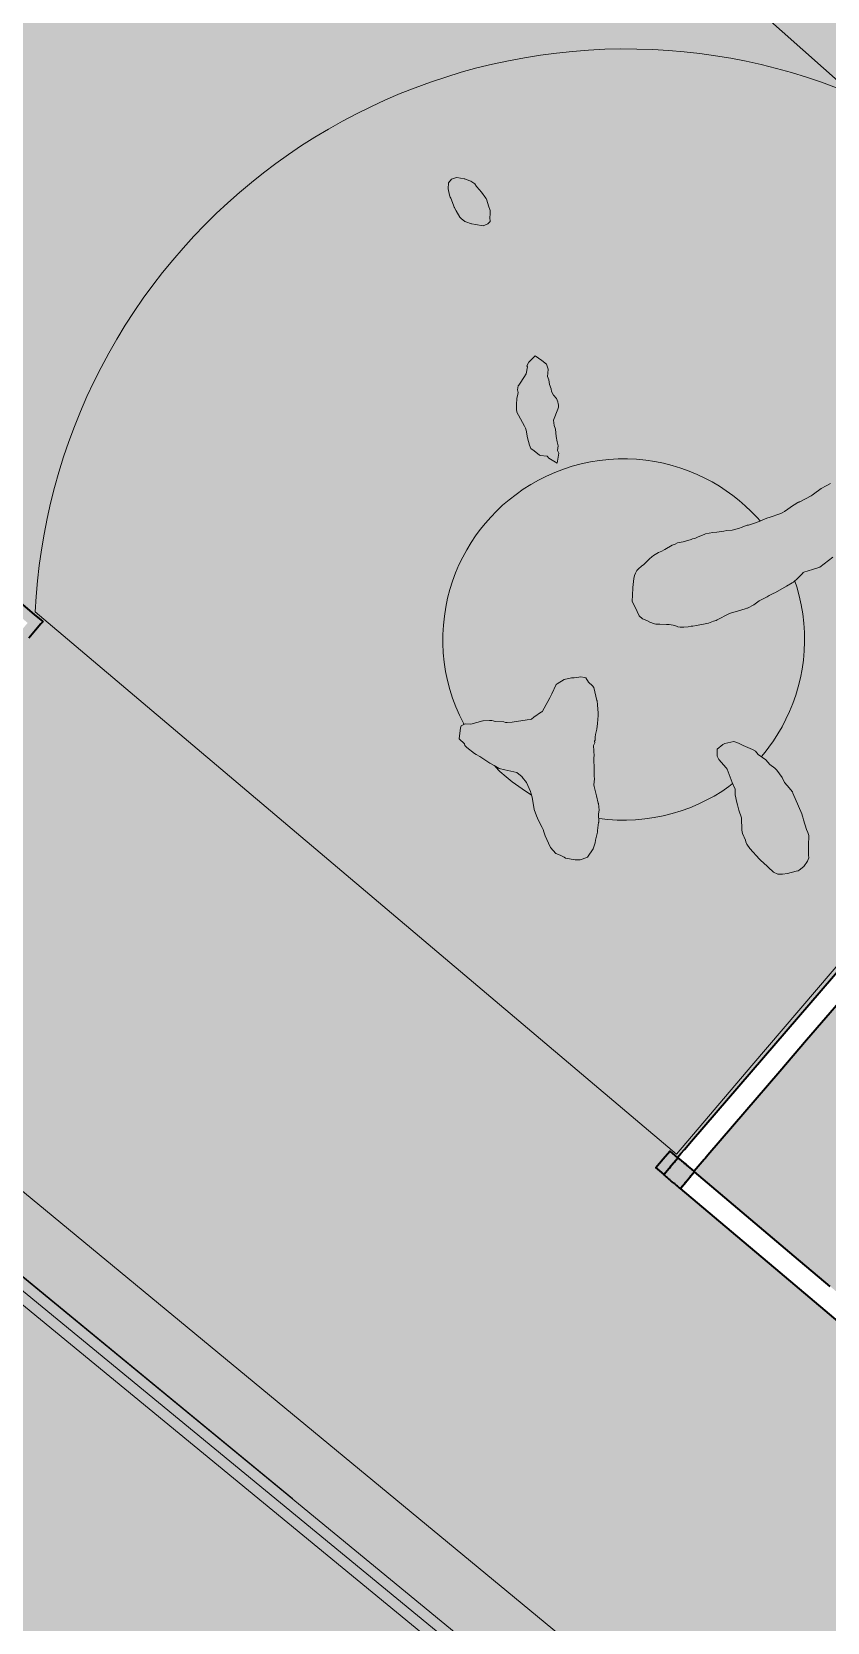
# Model space of a CAD drawing. Header units: millimetres. Extents: x -100577 to 287200, y -212120 to 238461.
# Drawn here: x 44879 to 49317, y 37308 to 46189 of the extents above; entities that cross this region are included whole.
import ezdxf

# ---------------------------------------------------------------- set-up
doc = ezdxf.new("R2010")
doc.units = ezdxf.units.MM
for name, color, linetype, lineweight in [('01_切断（構造・壁）', 7, 'Continuous', 35), ('02_切断（家具）', 8, 'Continuous', 18), ('03_切断（ガラス）', 5, 'Continuous', 13), ('06_部屋の色', 8, 'Continuous', 0), ('10_見えがかり', 7, 'Continuous', 13), ('11_見えがかり（家具）', 8, 'Continuous', 9), ('50_寸法', 3, 'Continuous', 9)]:
    doc.layers.add(name, color=color, linetype=linetype, lineweight=lineweight)

msp = doc.modelspace()

# ---------------------------------------------------------------- hatches: boundary and pattern name
at = {"layer": '01_切断（構造・壁）'}
msp.add_hatch(color=7, dxfattribs=at).paths.add_polyline_path([(48503.6, 39736.7), (48500.1, 39732.5), (48496.9, 39728.8), (48492.9, 39732.2), (48489.3, 39735.3), (48485.3, 39738.7), (48481.7, 39741.7), (48477.6, 39745.1), (48474, 39748.2), (48470, 39751.6), (48466.4, 39754.6), (48462.4, 39758), (48458.8, 39761.1), (48454.7, 39764.5), (48451.1, 39767.5), (48447.1, 39770.9), (48443.5, 39774), (48439.4, 39777.4), (48435.8, 39780.5), (48431.8, 39783.9), (48428.2, 39786.9), (48424.2, 39790.3), (48420.6, 39793.4), (48416.5, 39796.8), (48412.9, 39799.8), (48408.9, 39803.2), (48405.3, 39806.3), (48408.8, 39810.4), (48411.9, 39814.1), (48415.4, 39818.3), (48418.6, 39822), (48422.1, 39826.2), (48425.3, 39829.9), (48428.8, 39834), (48431.9, 39837.8), (48435.4, 39841.9), (48438.6, 39845.6), (48442.1, 39849.8), (48445.2, 39853.5), (48448.7, 39857.7), (48451.9, 39861.4), (48455.4, 39865.5), (48458.5, 39869.3), (48462, 39873.4), (48465.2, 39877.1), (48468.7, 39881.3), (48471.9, 39885), (48475.4, 39889.2), (48478.5, 39892.9), (48482, 39897), (48485.2, 39900.8), (48489.2, 39897.4), (48492.8, 39894.3), (48496.8, 39890.9), (48500.4, 39887.9), (48504.5, 39884.4), (48508.1, 39881.4), (48512.1, 39878), (48515.7, 39874.9), (48519.7, 39871.5), (48523.3, 39868.5), (48527.4, 39865.1), (48531, 39862), (48535, 39858.6), (48538.6, 39855.6), (48542.6, 39852.2), (48546.2, 39849.1), (48550.3, 39845.7), (48553.9, 39842.6), (48557.9, 39839.2), (48561.5, 39836.2), (48565.5, 39832.8), (48569.2, 39829.7), (48573.2, 39826.3), (48576.8, 39823.3), (48573.3, 39819.1), (48570.1, 39815.4), (48566.6, 39811.3), (48563.5, 39807.5), (48560, 39803.4), (48556.8, 39799.7), (48553.3, 39795.5), (48550.2, 39791.8), (48546.7, 39787.6), (48543.5, 39783.9), (48540, 39779.8), (48536.9, 39776), (48533.4, 39771.9), (48530.2, 39768.2), (48526.7, 39764), (48523.6, 39760.3), (48520.1, 39756.2), (48516.9, 39752.4), (48513.4, 39748.3), (48510.3, 39744.6), (48506.7, 39740.4)])
at = {"layer": '02_切断（家具）'}
for points in [[(47204.1, 45344.7), (47204.1, 45344.8), (47204.1, 45344.8), (47219.9, 45365.2), (47243.7, 45373), (47250.9, 45375.1), (47291.4, 45367.5), (47294.9, 45367.1), (47317.4, 45358.7), (47327.8, 45354), (47350.8, 45340), (47361.2, 45324.9), (47363, 45322.4), (47389, 45293.6), (47412.5, 45259.6), (47414.6, 45257.2), (47416.2, 45254.3), (47418.7, 45248), (47427.7, 45218), (47435.7, 45192), (47436.6, 45184.5), (47436.1, 45169.7), (47434.7, 45151.1), (47435.8, 45130.5), (47423.8, 45116.3), (47422.8, 45115.8), (47397.2, 45105.6), (47355, 45112.4), (47334.3, 45115.7), (47332.1, 45115.9), (47300.8, 45127.9), (47295.5, 45128.9), (47274.3, 45146), (47267.5, 45153.5), (47247.2, 45189), (47237.7, 45205.3), (47237.1, 45207.2), (47236.4, 45210.6), (47232, 45220.7), (47216.2, 45259.9), (47213.6, 45265.4), (47210.4, 45276.4), (47203.1, 45312.1), (47204.1, 45344.7)], [(48262.8, 43188.6), (48283.3, 43205.8), (48292.6, 43211.9), (48326.2, 43245.9), (48338.3, 43257.5), (48348.5, 43265.3), (48376.3, 43280.6), (48395, 43288.9), (48406.5, 43295.2), (48407.3, 43295.5), (48411.6, 43298.7), (48451.3, 43321.9), (48467.9, 43327.9), (48481, 43334.3), (48513.1, 43340.8), (48558.5, 43354.3), (48564.9, 43356.9), (48577.9, 43359.2), (48593.3, 43366.7), (48633.5, 43382.9), (48638.9, 43385.2), (48679.5, 43392.2), (48701.3, 43395.6), (48739.5, 43399.5), (48756.7, 43403.3), (48787, 43406.4), (48821.6, 43414.4), (48827, 43416.2), (48837, 43420.2), (48870.4, 43432.9), (48878.6, 43434.1), (48905.5, 43442.8), (48917, 43446.9), (48931.9, 43452.3), (48937.9, 43453.7), (48950.7, 43459.8), (48971.5, 43468.9), (48986.1, 43474), (48992.7, 43476.3), (49059, 43499.7), (49066.6, 43502.5), (49078.2, 43509.7), (49128.7, 43544.6), (49132.6, 43547.5), (49152.3, 43559.5), (49159.5, 43562.6), (49161.5, 43563.8), (49163.7, 43565), (49227.6, 43596.8), (49233.2, 43600.9), (49240.8, 43606.7), (49283.9, 43638.7), (49310.9, 43654), (49334.9, 43667.4), (49375.6, 43685.7), (49376.5, 43686.2), (49381.9, 43688.2), (49384.6, 43689), (49390.9, 43691), (49397, 43694), (49406.6, 43699), (49419.5, 43707.5), (49449.7, 43732.3), (49468.9, 43742.2), (49482.4, 43747.2), (49491.6, 43749.3), (49492.5, 43750.2), (49509.4, 43754.9), (49543.5, 43764.8), (49551.2, 43767.5), (49564.5, 43772.5), (49602.7, 43787.9), (49612.9, 43792.2), (49616.8, 43793.6), (49618.3, 43793.9), (49669.9, 43815.2), (49677.7, 43818), (49738, 43839.3), (49742.5, 43840.9), (49743, 43841), (49743.1, 43841), (49743.3, 43841), (49744.2, 43841), (49785.5, 43839.3), (49829.4, 43833.5), (49875.9, 43832.6), (49881.5, 43832.5), (49881.6, 43832.5), (49882.2, 43832.5), (49883.6, 43832.7), (49914.5, 43837.2), (49973.7, 43849.2), (49986, 43850.8), (50010.3, 43853.8), (50041.7, 43857.7), (50061.9, 43858), (50078.2, 43860.9), (50145.2, 43875.3), (50148.1, 43877), (50151.8, 43879.8), (50172.6, 43895.5), (50185.1, 43902.4), (50212.9, 43912.3), (50221, 43915.5), (50242.9, 43918.4), (50256.8, 43920.2), (50272.5, 43917.2), (50313.8, 43914.1), (50338.9, 43913.5), (50346.9, 43915.2), (50366.8, 43920), (50370.3, 43917.2), (50382.4, 43921.3), (50385.4, 43921.8), (50399.2, 43933), (50412.9, 43945.2), (50449.3, 43971.6), (50474.7, 43985.7), (50501.9, 43995.9), (50537.9, 44011.4), (50537.8, 44011.9), (50539.9, 44012.5), (50543.1, 44014), (50594.6, 44053.4), (50604.3, 44059.3), (50642.9, 44081.3), (50646.1, 44082.6), (50647, 44083.1), (50647.5, 44083.5), (50703, 44102.6), (50706.9, 44108.3), (50718.7, 44124.3), (50723.9, 44129.2), (50725.1, 44132.8), (50732.1, 44172.2), (50728.1, 44185.5), (50710, 44217.4), (50691.8, 44261.5), (50681.8, 44320.2), (50680, 44327.8), (50675.2, 44361.2), (50651.2, 44413.3), (50644.8, 44426.1), (50629.8, 44455.9), (50619.1, 44483.4), (50614.9, 44498.6), (50610.8, 44525.4), (50606.3, 44548.4), (50595.3, 44574.1), (50588.8, 44638.6), (50587.2, 44658.5), (50575.5, 44736.9), (50570, 44761.7), (50570.9, 44783.5), (50576.2, 44813.8), (50576.9, 44833.2), (50582.3, 44855.6), (50579.4, 44885.4), (50577.4, 44913.6), (50578.9, 44945.8), (50578.3, 44955.5), (50580.3, 44981.7), (50581.8, 44989.7), (50584, 45012), (50575, 45077.1), (50572.5, 45107.3), (50580.2, 45125.8), (50589.3, 45154.5), (50607.2, 45181.5), (50615.6, 45194.2), (50630.8, 45208.2), (50635.6, 45213.5), (50636.8, 45216.2), (50641.2, 45219.3), (50644.9, 45221.5), (50659, 45227.8), (50668.7, 45229.3), (50676.7, 45230.7), (50690.4, 45230.4), (50714.4, 45216.7), (50716.1, 45215.1), (50716.9, 45213.8), (50727.2, 45178.6), (50728.6, 45156.7), (50726.2, 45094.9), (50727.4, 45073.2), (50729.3, 45045.4), (50727.8, 45025.6), (50714.3, 44958.4), (50715.3, 44943.5), (50715.6, 44923.2), (50716.9, 44910.7), (50725.8, 44848.2), (50723.6, 44832), (50716.7, 44786), (50709.6, 44714.5), (50714.4, 44684.3), (50724.9, 44642.7), (50729.1, 44615), (50731.7, 44577.8), (50735.4, 44566.5), (50745.6, 44538.7), (50757.7, 44525.2), (50791.1, 44470.9), (50791.3, 44470.6), (50791.5, 44470.2), (50791.6, 44470), (50814, 44433.3), (50814.5, 44432.7), (50820.9, 44421.2), (50831.3, 44398.5), (50835.3, 44390.9), (50838.2, 44385.7), (50844.6, 44374.5), (50861.5, 44328.1), (50876.1, 44286.9), (50903.1, 44223), (50905.3, 44217.4), (50935.3, 44197.9), (50965.5, 44174.7), (51002.8, 44164.6), (51031.1, 44155.2), (51044.2, 44153.6), (51064.7, 44151.4), (51087.4, 44148.7), (51124.8, 44139.6), (51135.4, 44137.4), (51144.2, 44135.5), (51186.7, 44119.7), (51194.1, 44116), (51207.9, 44107.5), (51239.2, 44094.9), (51251.4, 44083.7), (51260.3, 44074.8), (51266.6, 44067.6), (51267, 44054.8), (51262.4, 44000.2), (51260, 43991), (51242.4, 43967.9), (51238.4, 43960.7), (51233.5, 43957), (51189.3, 43929.1), (51154.1, 43916.1), (51143.3, 43913.5), (51126.8, 43907.9), (51106.1, 43901.7), (51102.8, 43898.8), (51098.6, 43896.9), (51065.7, 43886.8), (51041.9, 43873.8), (50985, 43852.1), (50956.9, 43843.5), (50922.5, 43833.3), (50893.2, 43824.3), (50874.9, 43814.9), (50824.4, 43794.9), (50798.8, 43784.8), (50783.5, 43774.6), (50748.7, 43748.2), (50735.1, 43738.6), (50702.2, 43721.6), (50646.6, 43683.5), (50632.3, 43671.7), (50615.3, 43662.9), (50600.6, 43657.4), (50583.7, 43653.1), (50568.6, 43644.7), (50560.3, 43639.3), (50550.4, 43634.2), (50547.1, 43631.9), (50515.4, 43609.9), (50498.4, 43599.6), (50429.4, 43556.1), (50421.9, 43552.1), (50416.3, 43549.1), (50370.7, 43528.4), (50366.5, 43526.6), (50363.2, 43525.3), (50362.7, 43525.1), (50350.7, 43521.2), (50321.9, 43513.3), (50305.6, 43511.4), (50272.9, 43505.6), (50234.1, 43501), (50219.8, 43497.9), (50206.3, 43495.7), (50189.2, 43493.1), (50147.1, 43483.3), (50072.8, 43470.7), (50063.6, 43469.7), (50051.2, 43467.7), (50023.7, 43466.4), (50004, 43466.2), (49942.6, 43458.8), (49918, 43456.5), (49907, 43456.8), (49860.8, 43454), (49840.4, 43456.4), (49832, 43457.3), (49813.9, 43456.7), (49801.7, 43457.1), (49779.1, 43454.4), (49778.7, 43454.4), (49777.3, 43454.3), (49773, 43453), (49707.3, 43437.5), (49634.2, 43408.5), (49631.7, 43407.7), (49631, 43407.4), (49630.2, 43407), (49566, 43385.2), (49549.8, 43383.7), (49527.8, 43373.4), (49518.5, 43369.5), (49510.7, 43367.6), (49504.4, 43367), (49451.7, 43323.9), (49446.3, 43320.4), (49440.9, 43316.9), (49437.1, 43315.3), (49426.7, 43309.9), (49423.6, 43308), (49383, 43287.8), (49356.8, 43261.5), (49349.2, 43255.9), (49348, 43255.2), (49275.3, 43199.4), (49275.3, 43199.4), (49275.2, 43199.4), (49234.5, 43186.3), (49187.5, 43171.4), (49183.2, 43168.9), (49178.8, 43163.9), (49153.8, 43138.5), (49128.8, 43116), (49128.2, 43115.9), (49124.4, 43113.1), (49122, 43111.6), (49089.6, 43092.7), (49028.5, 43057.4), (49015.4, 43052.4), (48993, 43040.6), (48981.2, 43034.4), (48951.6, 43019.3), (48937, 43012.2), (48908.6, 42988.5), (48872.1, 42971), (48867.9, 42969.5), (48860, 42966.5), (48817, 42953.8), (48782.9, 42944.1), (48769.1, 42938.7), (48702.8, 42905.3), (48696.8, 42901.9), (48683.3, 42898), (48655.3, 42886.5), (48587.1, 42873.2), (48566.8, 42870.7), (48558.7, 42869.6), (48541.2, 42866.5), (48516.2, 42863.3), (48495.9, 42864.4), (48484.3, 42866.9), (48475.8, 42870.7), (48456.7, 42875), (48435.1, 42878.2), (48420.8, 42878.6), (48383, 42880.5), (48360.9, 42880.5), (48352.9, 42883), (48326.7, 42892.8), (48310.4, 42900.6), (48286.1, 42910.9), (48268.5, 42927.2), (48257.3, 42951.9), (48229.5, 43009.5), (48230.6, 43043), (48230.9, 43048.5), (48233, 43078.4), (48233.2, 43080.4), (48232.7, 43086.5), (48238.2, 43136.4), (48241.4, 43152.3), (48246.7, 43166.5), (48255.2, 43180.5), (48257.6, 43183)], [(47584.8, 44140.8), (47591.8, 44165.5), (47591.9, 44174.2), (47589.9, 44190), (47592.6, 44212.2), (47596.5, 44216), (47607.4, 44233.3), (47637.5, 44279.3), (47645.6, 44318), (47640.3, 44323.4), (47652.5, 44344.6), (47686, 44378.1), (47687.3, 44379), (47725, 44353), (47751.3, 44332.2), (47755.2, 44322.1), (47760.4, 44304.9), (47758.5, 44281.8), (47756.5, 44264.6), (47764.6, 44245.2), (47767, 44218.8), (47777, 44195.8), (47778.9, 44180.1), (47790.3, 44159.9), (47806.4, 44140.9), (47813.6, 44122.9), (47816.6, 44110.6), (47817.8, 44105.1), (47817.4, 44093.5), (47814.9, 44081.3), (47789.5, 44019.3), (47793, 43990.8), (47801.4, 43970.4), (47804.2, 43928.9), (47810.3, 43898.7), (47816.6, 43876.6), (47812.2, 43850.6), (47820, 43835.8), (47810.5, 43779.4), (47810.1, 43779.5), (47763.6, 43808.9), (47754.3, 43819.2), (47716.1, 43823.3), (47711.8, 43824.4), (47681.9, 43849.7), (47662.8, 43862.9), (47656, 43880.3), (47645.3, 43921.4), (47637.6, 43964.4), (47633.4, 43976.4), (47628.3, 43986.5), (47593.8, 44048.4), (47587.5, 44061.3), (47584.9, 44067.6), (47584.5, 44069), (47583, 44078.3), (47583, 44107.6)], [(47327.8, 42322), (47396.3, 42340.4), (47398.2, 42340.8), (47433, 42343.6), (47446.1, 42343.4), (47467.2, 42338.1), (47512.8, 42335.7), (47522.4, 42331.8), (47531.4, 42331.5), (47559.8, 42334.3), (47642.5, 42347.5), (47659.6, 42348.6), (47667.5, 42351), (47680.8, 42362.4), (47723.1, 42391.1), (47727.4, 42392.1), (47737.8, 42411.4), (47770, 42468.8), (47779.7, 42492.6), (47804.5, 42544.3), (47810.6, 42548.4), (47849.7, 42571.8), (47890.9, 42581.1), (47904.4, 42580.6), (47931.9, 42584.4), (47941.3, 42587.2), (47963.9, 42583.5), (47970.1, 42580.7), (47984.5, 42556.4), (48007, 42536.5), (48015.2, 42528.2), (48032.6, 42454.1), (48033, 42453.3), (48033.2, 42452.4), (48035.1, 42430.1), (48038.7, 42384.7), (48038.5, 42375), (48038.4, 42371.8), (48034.9, 42325.8), (48031, 42295.5), (48024.3, 42264.1), (48021.9, 42249.3), (48023.1, 42232.9), (48019.3, 42228.3), (48019.9, 42218.2), (48012.9, 42203.9), (48016.8, 42143), (48014.6, 42138.7), (48016.2, 42064.4), (48016.7, 42031.3), (48018.1, 42016.5), (48015.3, 41983.6), (48016.6, 41974.5), (48030.4, 41922.8), (48040, 41880.6), (48040.4, 41879.6), (48045.2, 41841.5), (48041.8, 41821.5), (48042.1, 41776), (48041, 41773.3), (48035.2, 41728), (48034.9, 41719.7), (48024.3, 41674.2), (48022, 41660), (48010.7, 41626.4), (47979.7, 41579), (47975.6, 41577.1), (47939.6, 41564.2), (47922.7, 41564.2), (47911.7, 41565.7), (47857.7, 41573.3), (47849.9, 41578.9), (47827.7, 41590.7), (47803.3, 41601.1), (47774.1, 41633.2), (47772.1, 41637.5), (47744.1, 41699.7), (47736, 41720.8), (47732.7, 41735.2), (47730.2, 41737.9), (47725.9, 41744.7), (47706.3, 41785), (47694.9, 41810.1), (47682.2, 41846), (47671.7, 41915), (47663.8, 41939.8), (47661.6, 41947.1), (47638.6, 41996.5), (47615.4, 42027.1), (47615.1, 42027.6), (47614.4, 42027.8), (47584.5, 42051.9), (47518.3, 42068.1), (47486.2, 42075.6), (47458.8, 42091.3), (47435.4, 42104.3), (47378.3, 42142.2), (47357.6, 42153.8), (47348.9, 42158.8), (47306.9, 42192.6), (47294.8, 42203.1), (47292.8, 42212.2), (47263.9, 42240.5), (47270.7, 42302.4), (47274.7, 42313.7), (47297.5, 42324.4)], [(48802.6, 41959.1), (48785.9, 41997.2), (48759.7, 42070.3), (48753.6, 42078.7), (48712.9, 42124.7), (48702.9, 42143.6), (48702.3, 42183.2), (48733.8, 42209), (48746.7, 42215.1), (48795.6, 42225.7), (48822.5, 42216.7), (48847.3, 42203.9), (48899.5, 42180.7), (48916.6, 42171.9), (48931.6, 42152.5), (48974.2, 42123.9), (48996.5, 42097.3), (49025.7, 42075.9), (49035.7, 42064.8), (49065.2, 42024.4), (49079.7, 41997.1), (49093.6, 41979.6), (49123.2, 41944.1), (49125.4, 41938), (49157, 41864.8), (49175.6, 41821.6), (49178.4, 41809.4), (49180.9, 41803), (49185.7, 41789.2), (49201.8, 41734.1), (49209.6, 41718.4), (49215.2, 41701.5), (49213.6, 41644.1), (49212.2, 41591), (49214.5, 41576.3), (49207.1, 41558.2), (49186.7, 41528), (49159.7, 41506.8), (49155.9, 41504.3), (49143.4, 41501.6), (49094.7, 41488.3), (49067.6, 41485.5), (49041, 41485.6), (49017.9, 41496.4), (48957.2, 41552.6), (48950, 41557.7), (48948, 41559.3), (48939.9, 41568.3), (48885.7, 41628.5), (48868.1, 41652), (48862.2, 41666.3), (48860.8, 41675), (48843.6, 41712.1), (48840.6, 41730), (48838.7, 41799.4), (48823.6, 41842.2), (48816.3, 41871.4), (48812.6, 41884.4), (48804.4, 41927.8)]]:
    msp.add_hatch(color=8, dxfattribs=at).paths.add_polyline_path(points)
at = {"layer": '06_部屋の色', "true_color": 0xf6e3a4}
h = msp.add_hatch(color=8, dxfattribs=at)
h.paths.add_polyline_path([(44177.4, 42081.2), (44516.1, 42484.9), (44856, 42887.9), (43127.9, 44348.7), (46290.4, 48988.5), (46486.8, 49276.7), (46378.3, 49373.6), (46372.4, 49378.8), (46552.4, 49642.9), (46666.6, 49540.6), (46851.1, 49811.2), (46742.8, 49908.5), (46737, 49913.7), (46917.2, 50178), (47031.1, 50075.3), (47065.3, 50125.4), (47096.3, 50171), (48311.4, 51953.7), (48204.1, 52052.4), (48198.3, 52057.7), (48379.1, 52322.9), (48484.7, 52225.4), (48492, 52218.7), (48677.3, 52490.5), (48570.2, 52589.5), (48564.4, 52594.8), (48745.3, 52860.2), (48858, 52755.7), (48877.7, 52784.5), (49516.4, 53721.7), (49545.5, 53764.2), (49641.3, 53895.5), (49655.2, 53914.6), (49660, 53920.3), (49764.5, 54045.6), (49774.9, 54058.2), (49843.4, 54136.5), (49845.5, 54138.9), (49907.4, 54248.7), (49909.2, 54251.8), (49909.2, 54251.9), (49911.5, 54255.5), (50062, 54494.7), (50064.5, 54498), (50235.1, 54718.9), (50238, 54721.9), (50429, 54925.4), (50432.2, 54928.2), (50641.8, 55112.4), (50645.2, 55114.8), (50871.6, 55278.1), (50873.4, 55279.1), (51080.1, 55399.8), (51116.2, 55420.9), (51333.5, 55521.2), (51373.4, 55539.6), (51599.3, 55618.6), (51640.8, 55633.1), (51873.2, 55690), (51915.9, 55700.5), (52152.7, 55734.8), (52195.5, 55741), (52196.3, 55741.1), (52200.5, 55741.3), (52482.9, 55754.9), (52538.6, 55754.9), (54873.8, 55754.5), (54873.9, 55903), (54873.9, 55906.5), (58469.9, 55906), (58469.8, 55759.5), (58469.8, 55754), (58509.8, 55754), (58521.4, 55754), (61629.2, 55753.6), (61669.1, 55753.6), (61671, 55753.6), (61677.1, 55753.6), (61679, 55753.5), (61681, 55753.4), (61681.5, 55753.3), (61976.7, 55738.5), (61981, 55737.8), (62269.5, 55693.9), (62273.6, 55692.9), (62556.4, 55620.2), (62560.3, 55618.8), (62834.4, 55518.2), (62838, 55516.4), (63100.7, 55388.7), (63104.1, 55386.6), (63352.8, 55233.1), (63355.8, 55230.8), (63587.9, 55053.1), (63588.7, 55052.3), (63800.4, 54853.6), (63806.6, 54847.7), (63827.7, 54825.8), (63832.7, 54820.5), (63876.8, 54774.8), (64047.5, 54597.6), (66483.2, 52068.4), (66802.3, 51737.1), (66836.9, 51701.1), (66849.8, 51687.7), (66847.6, 51685.6), (66741.1, 51582.1), (66843.2, 51476.3), (66846.7, 51472.7), (66760.5, 51389), (66251.5, 50899.2), (66199.2, 50847.7), (66099.9, 50949.6), (66093.1, 50956.5), (66089.5, 50953), (66089.4, 50952.8), (66088.7, 50952.1), (66085.5, 50949), (65798.8, 50666.6), (65457.1, 50334.7), (65455.7, 50333.3), (65449.7, 50327.5), (64959, 49839.6), (64948.4, 49829), (64514.9, 49402), (64619.1, 49297.4), (64622.1, 49294.3), (64558.2, 49231.4), (64209.6, 48880), (63858.6, 48530.9), (63374.6, 48038.3), (63209.4, 47871.8), (63101.2, 47978.5), (62757.4, 47631.8), (62751.2, 47625.4), (62569.8, 47438.2), (62674.8, 47335.4), (62678.4, 47331.9), (62526.4, 47175.2), (62186.8, 46829.4), (61698.6, 46321.1), (61217.9, 45825.1), (60870.4, 45458.4), (60798.3, 45383.3), (60693.2, 45483.3), (60688.2, 45488.1), (60476.6, 45267.7), (60583.2, 45166.4), (60586.9, 45163), (60534.7, 45108.7), (60052.5, 44594.7), (59577.6, 44093.2), (59351.3, 43848.7), (59245.2, 43947.7), (59240.1, 43952.5), (59127.1, 43830.4), (59123.3, 43826.3), (58798.2, 43479.6), (58793.4, 43474.5), (58791.1, 43472.1), (58786.7, 43467.3), (58785.4, 43465.8), (58328.3, 42967.2), (58324.2, 42962.6), (57843.8, 42443.3), (57833.4, 42432.1), (57526.4, 42092.4), (57519.7, 42085.1), (57178.2, 41712.2), (56717.9, 41198.3), (56709.1, 41188.4), (56708.9, 41188.2), (56707.9, 41187.1), (56250, 40680.5), (56244.5, 40674.4), (55927.7, 40316), (55923, 40310.6), (55590.5, 39939.1), (55585.5, 39933.5), (55128.5, 39411.1), (55121.6, 39403.3), (54664.1, 38885.3), (54492.8, 38686.8), (54605.6, 38588.5), (54607.4, 38587), (54461.8, 38418.2), (54129.2, 38037.8), (53671.3, 37502), (53220.2, 36979.1), (52907.7, 36608.5), (52646.1, 36302.3), (51656.5, 37138.8), (51347.2, 37400.2), (51845.2, 37987.1), (52358.5, 38587.4), (52860.8, 39170.5), (53365.4, 39751.7), (50500.3, 42248), (49986.6, 41656.2), (49475, 41062.4), (48965.7, 40466.8), (48445.3, 39853.7), (48405.3, 39806.3), (50696.8, 37870.2), (50245.1, 37333.6), (49756.1, 36748.6), (49431.2, 36357.7), (48949, 35773.6), (48946.5, 35772), (48943.2, 35772.2), (43003.2, 40658.3), (43001.4, 40661.7), (43002.5, 40665.4), (43671, 41474)])
h.paths.add_polyline_path([(59417.2, 48399.8), (59346.9, 48477.5), (59271.8, 48550.4), (59192, 48618.2), (59108, 48680.7), (59020, 48737.5), (58928.6, 48788.5), (58834, 48833.3), (58736.6, 48871.9), (58637, 48904.1), (58535.4, 48929.6), (58432.5, 48948.5), (58328.5, 48960.5), (58223.9, 48965.8), (58119.2, 48964.2), (58014.9, 48955.8), (57911.3, 48940.5), (57808.9, 48918.5), (57708.2, 48889.9), (57609.6, 48854.7), (57513.5, 48813.2), (57420.3, 48765.4), (57330.4, 48711.7), (57244.3, 48652.2), (57162.2, 48587.2), (57084.5, 48517), (57011.6, 48441.8), (56943.8, 48362.1), (56881.3, 48278), (56824.5, 48190.1), (56773.6, 48098.7), (56728.7, 48004), (56690.1, 47906.7), (56658, 47807.1), (56632.4, 47705.5), (56613.6, 47602.6), (56601.5, 47498.5), (56596.2, 47393.9), (56597.8, 47289.3), (56606.3, 47184.9), (56621.5, 47081.3), (56643.5, 46978.9), (56672.1, 46878.3), (56707.3, 46779.6), (56748.9, 46683.5), (56796.6, 46590.4), (56850.3, 46500.5), (56909.8, 46414.3), (56974.8, 46332.3), (57045, 46254.6), (57120.2, 46181.7), (57199.9, 46113.9), (57284, 46051.4), (57371.9, 45994.6), (57463.4, 45943.6), (57558, 45898.7), (57655.3, 45860.2), (57754.9, 45828), (57856.5, 45802.5), (57959.5, 45783.6), (58063.5, 45771.5), (58168.1, 45766.3), (58272.8, 45767.9), (58377.1, 45776.3), (58480.7, 45791.6), (58583, 45813.6), (58683.7, 45842.2), (58782.4, 45877.4), (58878.5, 45918.9), (58971.7, 45966.6), (59061.5, 46020.4), (59147.7, 46079.9), (59229.8, 46144.9), (59307.4, 46215.1), (59380.3, 46290.2), (59448.1, 46370), (59510.6, 46454.1), (59567.4, 46542), (59618.4, 46633.4), (59663.3, 46728.1), (59701.9, 46825.4), (59734, 46925), (59759.5, 47026.6), (59778.4, 47129.5), (59790.5, 47233.5), (59795.7, 47338.1), (59794.1, 47442.8), (59785.7, 47547.1), (59770.4, 47650.8), (59748.4, 47753.1), (59719.8, 47853.8), (59684.6, 47952.5), (59643.1, 48048.6), (59595.4, 48141.7), (59541.6, 48231.6), (59482.1, 48317.8)], flags=0)
at = {"layer": '06_部屋の色', "true_color": 0xd9d3ec}
msp.add_hatch(color=8, dxfattribs=at).paths.add_polyline_path([(49546, 40960.9), (50033.6, 41527.1), (50509.6, 42075.9), (53285.6, 39660.1), (52804.5, 39105.4), (52325.5, 38549), (51861.6, 38006.4), (51386.4, 37446.6), (51295.6, 37523.5), (51769.4, 38081.6), (52232.5, 38623.4), (51031.9, 39653.1), (50591.7, 39138.8), (50087.7, 38545.2), (48576.8, 39823.3), (49073.8, 40408.7)])
at = {"layer": '06_部屋の色', "true_color": 0xc9c1e3}
msp.add_hatch(color=8, dxfattribs=at).paths.add_polyline_path([(38882.2, 37731.8), (38882.7, 37733.8), (38882.8, 37734.1), (38882.9, 37734.5), (38882.9, 37734.9), (38883.6, 37737.7), (38885.1, 37744), (38926, 37913.3), (38926, 37913.3), (38977.9, 38079.5), (38981.8, 38091.9), (39044.4, 38254.3), (39049.1, 38266.5), (39122.3, 38424.4), (39127.8, 38436.2), (39211.2, 38589), (39217.5, 38600.4), (39311.9, 38749.3), (39319, 38760.5), (39328.4, 38774.2), (39338.5, 38789), (39454.6, 38959.4), (39478.6, 38994.7), (41471.5, 41918.4), (48945.8, 35769.7), (48462.5, 35180.1), (47981.3, 34588.6), (47502.4, 33995.4), (47025.6, 33400.4), (46551, 32803.7), (46078.5, 32205.3), (45608.3, 31605.1), (45296, 31204.1), (45077.8, 30922.4), (40608.9, 34375.8), (40298.7, 34615.6), (39952.5, 34883.1), (39933.1, 34898.1), (39933, 34898), (39929.6, 34900.8), (39785.4, 35020.1), (39649.3, 35148.5), (39647.7, 35150.3), (39646.2, 35151.6), (39646.3, 35151.7), (39528.9, 35278.1), (39421.2, 35178), (39417.5, 35174.6), (39407.2, 35185.8), (39282.8, 35338.6), (39168.8, 35499.4), (39065.5, 35667.2), (38973.5, 35841.5), (38895, 36017.3), (39027.5, 36076.5), (39033.8, 36079.3), (38969, 36254.3), (38968.3, 36256.8), (38915.8, 36433.6), (38915.2, 36436.2), (38874.4, 36616.1), (38874, 36618.7), (38845.1, 36800.8), (38844.8, 36803.5), (38827.9, 36987.1), (38827.9, 36988.1), (38823.1, 37172.5), (38823.1, 37174.2), (38823.1, 37174.3), (38823.2, 37176.8), (38830.5, 37361.1), (38830.8, 37363.8), (38850.2, 37547.1), (38850.7, 37549.8), (38882.1, 37731.5), (38882.2, 37731.8), (38882.2, 37731.8)])

# ---------------------------------------------------------------- linework, layer by layer
at = {"layer": '01_切断（構造・壁）'}
for points in [[(44642.3, 43147), (44894.5, 42933.8), (44938, 42897.6), (44940.5, 42894.9), (44940.5, 42894.9), (44940.5, 42894.9), (44929.8, 42882.3), (44899.7, 42846.6), (44863, 42803.3)], [(48521.1, 39947.7), (48560.1, 39993.2), (48560.2, 39993.3), (48962, 40461.6), (49409.3, 40982.9)], [(49500.4, 40904.8), (49201.9, 40557), (49053, 40383.4), (48857.2, 40155.2), (48651.2, 39915.1), (48636, 39897.3), (48631.1, 39891.7), (48574.3, 39825.4), (48531.6, 39862), (48526.3, 39866.6), (48485.7, 39901.4), (48446.8, 39855.3), (48443.1, 39851.1), (48406.5, 39807.7), (48406.5, 39807.7), (48406.5, 39807.7), (48382.3, 39828.1), (48360.7, 39846.4), (48401.5, 39894.7), (48438.1, 39938.1), (48481.4, 39901.5), (48483.2, 39903.6), (48483.2, 39903.6), (48491.6, 39913.4), (48501, 39924.3), (48501, 39924.4), (48521.1, 39947.7)], [(48503.6, 39736.7), (48500.1, 39732.5), (48496.9, 39728.8), (48492.9, 39732.2), (48489.3, 39735.3), (48485.3, 39738.7), (48481.7, 39741.7), (48477.6, 39745.1), (48474, 39748.2), (48470, 39751.6), (48466.4, 39754.6), (48462.4, 39758), (48458.8, 39761.1), (48454.7, 39764.5), (48451.1, 39767.5), (48447.1, 39770.9), (48443.5, 39774), (48439.4, 39777.4), (48435.8, 39780.5), (48431.8, 39783.9), (48428.2, 39786.9), (48424.2, 39790.3), (48420.6, 39793.4), (48416.5, 39796.8), (48412.9, 39799.8), (48408.9, 39803.2), (48405.3, 39806.3), (48408.8, 39810.4), (48411.9, 39814.1), (48415.4, 39818.3), (48418.6, 39822), (48422.1, 39826.2), (48425.3, 39829.9), (48428.8, 39834), (48431.9, 39837.8), (48435.4, 39841.9), (48438.6, 39845.6), (48442.1, 39849.8), (48445.2, 39853.5), (48448.7, 39857.7), (48451.9, 39861.4), (48455.4, 39865.5), (48458.5, 39869.3), (48462, 39873.4), (48465.2, 39877.1), (48468.7, 39881.3), (48471.9, 39885), (48475.4, 39889.2), (48478.5, 39892.9), (48482, 39897), (48485.2, 39900.8), (48489.2, 39897.4), (48492.8, 39894.3), (48496.8, 39890.9), (48500.4, 39887.9), (48504.5, 39884.4), (48508.1, 39881.4), (48512.1, 39878), (48515.7, 39874.9), (48519.7, 39871.5), (48523.3, 39868.5), (48527.4, 39865.1), (48531, 39862), (48535, 39858.6), (48538.6, 39855.6), (48542.6, 39852.2), (48546.2, 39849.1), (48550.3, 39845.7), (48553.9, 39842.6), (48557.9, 39839.2), (48561.5, 39836.2), (48565.5, 39832.8), (48569.2, 39829.7), (48573.2, 39826.3), (48576.8, 39823.3), (48573.3, 39819.1), (48570.1, 39815.4), (48566.6, 39811.3), (48563.5, 39807.5), (48560, 39803.4), (48556.8, 39799.7), (48553.3, 39795.5), (48550.2, 39791.8), (48546.7, 39787.6), (48543.5, 39783.9), (48540, 39779.8), (48536.9, 39776), (48533.4, 39771.9), (48530.2, 39768.2), (48526.7, 39764), (48523.6, 39760.3), (48520.1, 39756.2), (48516.9, 39752.4), (48513.4, 39748.3), (48510.3, 39744.6), (48506.7, 39740.4), (48503.6, 39736.7)], [(51003, 37612.7), (49054.3, 39260.1), (48783.6, 39488.9), (48498.1, 39730.2), (48498.1, 39730.2), (48498.1, 39730.2), (48533.8, 39772.4), (48575.6, 39821.9), (48575.6, 39821.9), (48575.6, 39821.9), (49131.7, 39351.7), (49331.2, 39183.1)]]:
    msp.add_lwpolyline(points, dxfattribs=at)
at = {"layer": '02_切断（家具）'}
for points in [[(47204.1, 45344.7), (47204.1, 45344.8), (47204.1, 45344.8), (47219.9, 45365.2), (47243.7, 45373), (47250.9, 45375.1), (47291.4, 45367.5), (47294.9, 45367.1), (47317.4, 45358.7), (47327.8, 45354), (47350.8, 45340), (47361.2, 45324.9), (47363, 45322.4), (47389, 45293.6), (47412.5, 45259.6), (47414.6, 45257.2), (47416.2, 45254.3), (47418.7, 45248), (47427.7, 45218), (47435.7, 45192), (47436.6, 45184.5), (47436.1, 45169.7), (47434.7, 45151.1), (47435.8, 45130.5), (47423.8, 45116.3), (47422.8, 45115.8), (47397.2, 45105.6), (47355, 45112.4), (47334.3, 45115.7), (47332.1, 45115.9), (47300.8, 45127.9), (47295.5, 45128.9), (47274.3, 45146), (47267.5, 45153.5), (47247.2, 45189), (47237.7, 45205.3), (47237.1, 45207.2), (47236.4, 45210.6), (47232, 45220.7), (47216.2, 45259.9), (47213.6, 45265.4), (47210.4, 45276.4), (47203.1, 45312.1), (47204.1, 45344.7), (47204.1, 45344.7)], [(47584.8, 44140.8), (47591.8, 44165.5), (47591.9, 44174.2), (47589.9, 44190), (47592.6, 44212.2), (47596.5, 44216), (47607.4, 44233.3), (47637.5, 44279.3), (47645.6, 44318), (47640.3, 44323.4), (47652.5, 44344.6), (47686, 44378.1), (47687.3, 44379), (47725, 44353), (47751.3, 44332.2), (47755.2, 44322.1), (47760.4, 44304.9), (47758.5, 44281.8), (47756.5, 44264.6), (47764.6, 44245.2), (47767, 44218.8), (47777, 44195.8), (47778.9, 44180.1), (47790.3, 44159.9), (47806.4, 44140.9), (47813.6, 44122.9), (47816.6, 44110.6), (47817.8, 44105.1), (47817.4, 44093.5), (47814.9, 44081.3), (47789.5, 44019.3), (47793, 43990.8), (47801.4, 43970.4), (47804.2, 43928.9), (47810.3, 43898.7), (47816.6, 43876.6), (47812.2, 43850.6), (47820, 43835.8), (47810.5, 43779.4), (47810.1, 43779.5), (47763.6, 43808.9), (47754.3, 43819.2), (47716.1, 43823.3), (47711.8, 43824.4), (47681.9, 43849.7), (47662.8, 43862.9), (47656, 43880.3), (47645.3, 43921.4), (47637.6, 43964.4), (47633.4, 43976.4), (47628.3, 43986.5), (47593.8, 44048.4), (47587.5, 44061.3), (47584.9, 44067.6), (47584.5, 44069), (47583, 44078.3), (47583, 44107.6), (47584.8, 44140.8)], [(48262.8, 43188.6), (48283.3, 43205.8), (48292.6, 43211.9), (48326.2, 43245.9), (48338.3, 43257.5), (48348.5, 43265.3), (48376.3, 43280.6), (48395, 43288.9), (48406.5, 43295.2), (48407.3, 43295.5), (48411.6, 43298.7), (48451.3, 43321.9), (48467.9, 43327.9), (48481, 43334.3), (48513.1, 43340.8), (48558.5, 43354.3), (48564.9, 43356.9), (48577.9, 43359.2), (48593.3, 43366.7), (48633.5, 43382.9), (48638.9, 43385.2), (48679.5, 43392.2), (48701.3, 43395.6), (48739.5, 43399.5), (48756.7, 43403.3), (48787, 43406.4), (48821.6, 43414.4), (48827, 43416.2), (48837, 43420.2), (48870.4, 43432.9), (48878.6, 43434.1), (48905.5, 43442.8), (48917, 43446.9), (48931.9, 43452.3), (48937.9, 43453.7), (48950.7, 43459.8), (48971.5, 43468.9), (48986.1, 43474), (48992.7, 43476.3), (49059, 43499.7), (49066.6, 43502.5), (49078.2, 43509.7), (49128.7, 43544.6), (49132.6, 43547.5), (49152.3, 43559.5), (49159.5, 43562.6), (49161.5, 43563.8), (49163.7, 43565), (49227.6, 43596.8), (49233.2, 43600.9), (49240.8, 43606.7), (49283.9, 43638.7), (49310.9, 43654), (49334.9, 43667.4)], [(49348, 43255.2), (49275.3, 43199.4), (49275.3, 43199.4), (49275.2, 43199.4), (49234.5, 43186.3), (49187.5, 43171.4), (49183.2, 43168.9), (49178.8, 43163.9), (49153.8, 43138.5), (49128.8, 43116), (49128.2, 43115.9), (49124.4, 43113.1), (49122, 43111.6), (49089.6, 43092.7), (49028.5, 43057.4), (49015.4, 43052.4), (48993, 43040.6), (48981.2, 43034.4), (48951.6, 43019.3), (48937, 43012.2), (48908.6, 42988.5), (48872.1, 42971), (48867.9, 42969.5), (48860, 42966.5), (48817, 42953.8), (48782.9, 42944.1), (48769.1, 42938.7), (48702.8, 42905.3), (48696.8, 42901.9), (48683.3, 42898), (48655.3, 42886.5), (48587.1, 42873.2), (48566.8, 42870.7), (48558.7, 42869.6), (48541.2, 42866.5), (48516.2, 42863.3), (48495.9, 42864.4), (48484.3, 42866.9), (48475.8, 42870.7), (48456.7, 42875), (48435.1, 42878.2), (48420.8, 42878.6), (48383, 42880.5), (48360.9, 42880.5), (48352.9, 42883), (48326.7, 42892.8), (48310.4, 42900.6), (48286.1, 42910.9), (48268.5, 42927.2), (48257.3, 42951.9), (48229.5, 43009.5), (48230.6, 43043), (48230.9, 43048.5), (48233, 43078.4), (48233.2, 43080.4), (48232.7, 43086.5), (48238.2, 43136.4), (48241.4, 43152.3), (48246.7, 43166.5), (48255.2, 43180.5), (48257.6, 43183), (48262.8, 43188.6)], [(47327.8, 42322), (47396.3, 42340.4), (47398.2, 42340.8), (47433, 42343.6), (47446.1, 42343.4), (47467.2, 42338.1), (47512.8, 42335.7), (47522.4, 42331.8), (47531.4, 42331.5), (47559.8, 42334.3), (47642.5, 42347.5), (47659.6, 42348.6), (47667.5, 42351), (47680.8, 42362.4), (47723.1, 42391.1), (47727.4, 42392.1), (47737.8, 42411.4), (47770, 42468.8), (47779.7, 42492.6), (47804.5, 42544.3), (47810.6, 42548.4), (47849.7, 42571.8), (47890.9, 42581.1), (47904.4, 42580.6), (47931.9, 42584.4), (47941.3, 42587.2), (47963.9, 42583.5), (47970.1, 42580.7), (47984.5, 42556.4), (48007, 42536.5), (48015.2, 42528.2), (48032.6, 42454.1), (48033, 42453.3), (48033.2, 42452.4), (48035.1, 42430.1), (48038.7, 42384.7), (48038.5, 42375), (48038.4, 42371.8), (48034.9, 42325.8), (48031, 42295.5), (48024.3, 42264.1), (48021.9, 42249.3), (48023.1, 42232.9), (48019.3, 42228.3), (48019.9, 42218.2), (48012.9, 42203.9), (48016.8, 42143), (48014.6, 42138.7), (48016.2, 42064.4), (48016.7, 42031.3), (48018.1, 42016.5), (48015.3, 41983.6), (48016.6, 41974.5), (48030.4, 41922.8), (48040, 41880.6), (48040.4, 41879.6), (48045.2, 41841.5), (48041.8, 41821.5), (48042.1, 41776), (48041, 41773.3), (48035.2, 41728), (48034.9, 41719.7), (48024.3, 41674.2), (48022, 41660), (48010.7, 41626.4), (47979.7, 41579), (47975.6, 41577.1), (47939.6, 41564.2), (47922.7, 41564.2), (47911.7, 41565.7), (47857.7, 41573.3), (47849.9, 41578.9), (47827.7, 41590.7), (47803.3, 41601.1), (47774.1, 41633.2), (47772.1, 41637.5), (47744.1, 41699.7), (47736, 41720.8), (47732.7, 41735.2), (47730.2, 41737.9), (47725.9, 41744.7), (47706.3, 41785), (47694.9, 41810.1), (47682.2, 41846), (47671.7, 41915), (47663.8, 41939.8), (47661.6, 41947.1), (47638.6, 41996.5), (47615.4, 42027.1), (47615.1, 42027.6), (47614.4, 42027.8), (47584.5, 42051.9), (47518.3, 42068.1), (47486.2, 42075.6), (47458.8, 42091.3), (47435.4, 42104.3), (47378.3, 42142.2), (47357.6, 42153.8), (47348.9, 42158.8), (47306.9, 42192.6), (47294.8, 42203.1), (47292.8, 42212.2), (47263.9, 42240.5), (47270.7, 42302.4), (47274.7, 42313.7), (47297.5, 42324.4), (47327.8, 42322)], [(48802.6, 41959.1), (48785.9, 41997.2), (48759.7, 42070.3), (48753.6, 42078.7), (48712.9, 42124.7), (48702.9, 42143.6), (48702.3, 42183.2), (48733.8, 42209), (48746.7, 42215.1), (48795.6, 42225.7), (48822.5, 42216.7), (48847.3, 42203.9), (48899.5, 42180.7), (48916.6, 42171.9), (48931.6, 42152.5), (48974.2, 42123.9), (48996.5, 42097.3), (49025.7, 42075.9), (49035.7, 42064.8), (49065.2, 42024.4), (49079.7, 41997.1), (49093.6, 41979.6), (49123.2, 41944.1), (49125.4, 41938), (49157, 41864.8), (49175.6, 41821.6), (49178.4, 41809.4), (49180.9, 41803), (49185.7, 41789.2), (49201.8, 41734.1), (49209.6, 41718.4), (49215.2, 41701.5), (49213.6, 41644.1), (49212.2, 41591), (49214.5, 41576.3), (49207.1, 41558.2), (49186.7, 41528), (49159.7, 41506.8), (49155.9, 41504.3), (49143.4, 41501.6), (49094.7, 41488.3), (49067.6, 41485.5), (49041, 41485.6), (49017.9, 41496.4), (48957.2, 41552.6), (48950, 41557.7), (48948, 41559.3), (48939.9, 41568.3), (48885.7, 41628.5), (48868.1, 41652), (48862.2, 41666.3), (48860.8, 41675), (48843.6, 41712.1), (48840.6, 41730), (48838.7, 41799.4), (48823.6, 41842.2), (48816.3, 41871.4), (48812.6, 41884.4), (48804.4, 41927.8), (48802.6, 41959.1)]]:
    msp.add_lwpolyline(points, dxfattribs=at)
at = {"layer": '03_切断（ガラス）'}
msp.add_lwpolyline([(43887.4, 39930.9), (48926.4, 35785.6)], dxfattribs=at)
at = {"layer": '10_見えがかり'}
for points in [[(43849.3, 39884.6), (43925.5, 39977.3), (48923.3, 35865.9)], [(48848.5, 35772.1), (43849.3, 39884.6)]]:
    msp.add_lwpolyline(points, dxfattribs=at)
at = {"layer": '11_見えがかり（家具）'}
for points in [[(45845.2, 45111.4), (45908, 45173.4), (45972.3, 45233.5), (46037.8, 45291.5), (46104.4, 45347.6), (46172.2, 45401.5), (46241.3, 45453.7), (46312.2, 45504.3), (46384.7, 45553.2), (46458.9, 45600.5), (46534.7, 45645.9), (46611.9, 45689.5), (46690.6, 45731.1), (46770.6, 45770.7), (46852, 45808.2), (46934.5, 45843.6), (47018.2, 45876.8), (47102.9, 45907.8), (47188.5, 45936.5), (47275, 45962.9), (47362.2, 45986.9), (47450.1, 46008.5), (47538.6, 46027.7), (47627.5, 46044.4), (47716.8, 46058.7), (47806.3, 46070.6), (47896, 46079.9), (47985.8, 46086.8), (48075.5, 46091.3), (48165, 46093.3), (48254.4, 46092.8), (48343.3, 46090), (48431.9, 46084.8), (48519.9, 46077.3), (48607.2, 46067.4), (48693.9, 46055.3), (48779.8, 46041), (48864.8, 46024.5), (48949.4, 46005.7), (49033.9, 45984.7), (49118.2, 45961.3), (49202.3, 45935.5), (49286.1, 45907.4), (49369.3, 45876.9)], [(49433, 41044.2), (48897, 40417), (48476.6, 39921.5), (44897.8, 42949.1), (44903, 43035.5), (44910.5, 43122.3), (44920.4, 43209.3), (44932.6, 43296.3), (44947.3, 43383.4), (44964.3, 43470.5), (44983.7, 43557.4), (45005.6, 43644), (45029.8, 43730.2), (45056.5, 43815.9), (45085.5, 43901.1), (45117, 43985.7), (45150.7, 44069.4), (45186.8, 44152.3), (45225.2, 44234.3), (45265.8, 44315.2), (45308.7, 44394.9), (45353.7, 44473.4), (45400.8, 44550.6), (45449.9, 44626.4), (45501, 44700.7), (45554, 44773.4), (45608.9, 44844.5), (45665.5, 44913.9), (45723.8, 44981.6), (45783.7, 45047.4), (45845.2, 45111.4)], [(48942.1, 43457.8), (48925.9, 43476.5), (48893.3, 43510.5), (48859.7, 43542.4), (48825.3, 43572.3), (48790.1, 43600.1), (48753.8, 43626.3), (48715.7, 43651.3), (48675.8, 43674.9), (48634.2, 43697), (48591.1, 43717.4), (48546.4, 43736), (48500.2, 43752.6), (48452.9, 43767.1), (48404.3, 43779.4), (48354.8, 43789.3), (48304.4, 43796.7), (48253.4, 43801.7), (48201.9, 43804), (48150.2, 43803.8), (48098.4, 43800.8), (48046.8, 43795.2), (47995.5, 43787), (47944.8, 43776.1), (47894.9, 43762.7), (47845.9, 43746.8), (47798, 43728.5), (47751.4, 43708), (47706.2, 43685.3), (47662.7, 43660.6), (47620.8, 43634.1), (47580.7, 43605.9)], [(47580.7, 43605.9), (47542.5, 43576.2), (47506.3, 43545.1), (47472.1, 43512.8), (47439.9, 43479.4), (47409.7, 43445.2), (47381.6, 43410.3), (47355.1, 43374.2), (47329.8, 43336.3), (47305.8, 43296.6), (47283.4, 43255.2), (47262.6, 43212.2), (47243.7, 43167.7), (47226.7, 43121.7), (47211.8, 43074.4), (47199.2, 43026), (47188.9, 42976.5), (47181, 42926.2), (47175.6, 42875.3), (47172.8, 42823.8), (47172.7, 42772.1), (47175.2, 42720.3), (47180.4, 42668.6), (47188.2, 42617.3), (47198.7, 42566.5), (47211.7, 42516.4), (47227.2, 42467.3), (47245, 42419.3), (47265.2, 42372.5), (47287.5, 42327.2), (47289.8, 42323)], [(48950.6, 42142.2), (48971.2, 42167), (48991.4, 42193.2), (49017.3, 42229.7), (49042, 42268), (49065.3, 42308.1), (49087, 42349.8), (49107.1, 42393.2), (49125.3, 42438), (49141.5, 42484.3), (49155.6, 42531.8), (49167.5, 42580.4), (49177, 42630), (49184.1, 42680.5), (49188.6, 42731.5), (49190.5, 42783), (49189.8, 42834.7), (49186.5, 42886.5), (49180.4, 42938.1), (49171.8, 42989.3), (49160.5, 43039.9), (49146.7, 43089.7), (49136.5, 43120.2)], [(47464, 42085.8), (47491.2, 42059.1), (47525.1, 42028.7), (47559.8, 42000.3), (47595.7, 41973.5), (47633.4, 41947.9), (47665.5, 41928.2)], [(48044, 41795.5), (48093.2, 41789.9), (48144.6, 41786.7), (48196.3, 41786.2), (48248.1, 41788.3), (48299.8, 41793), (48351.2, 41800.4), (48402.1, 41810.5), (48452.3, 41823.1), (48501.5, 41838.2), (48549.7, 41855.6), (48596.6, 41875.4), (48642.2, 41897.3), (48686.1, 41921.3), (48728.4, 41947.1), (48769, 41974.7), (48787.4, 41988.6)], [(46333.7, 37998.8), (44143.6, 39801.6), (44140.4, 39844.9), (44333.6, 40079.2)], [(44333.6, 40079.2), (44376.8, 40084.3), (49110.7, 36174.2), (49114.4, 36131.5), (48926.7, 35904), (48885.5, 35899.6)]]:
    msp.add_lwpolyline(points, dxfattribs=at)
at = {"layer": '50_寸法'}
msp.add_lwpolyline([(55819.8, 40193.6), (46149.3, 48781.5)], dxfattribs=at)

doc.saveas('drawing.dxf')
